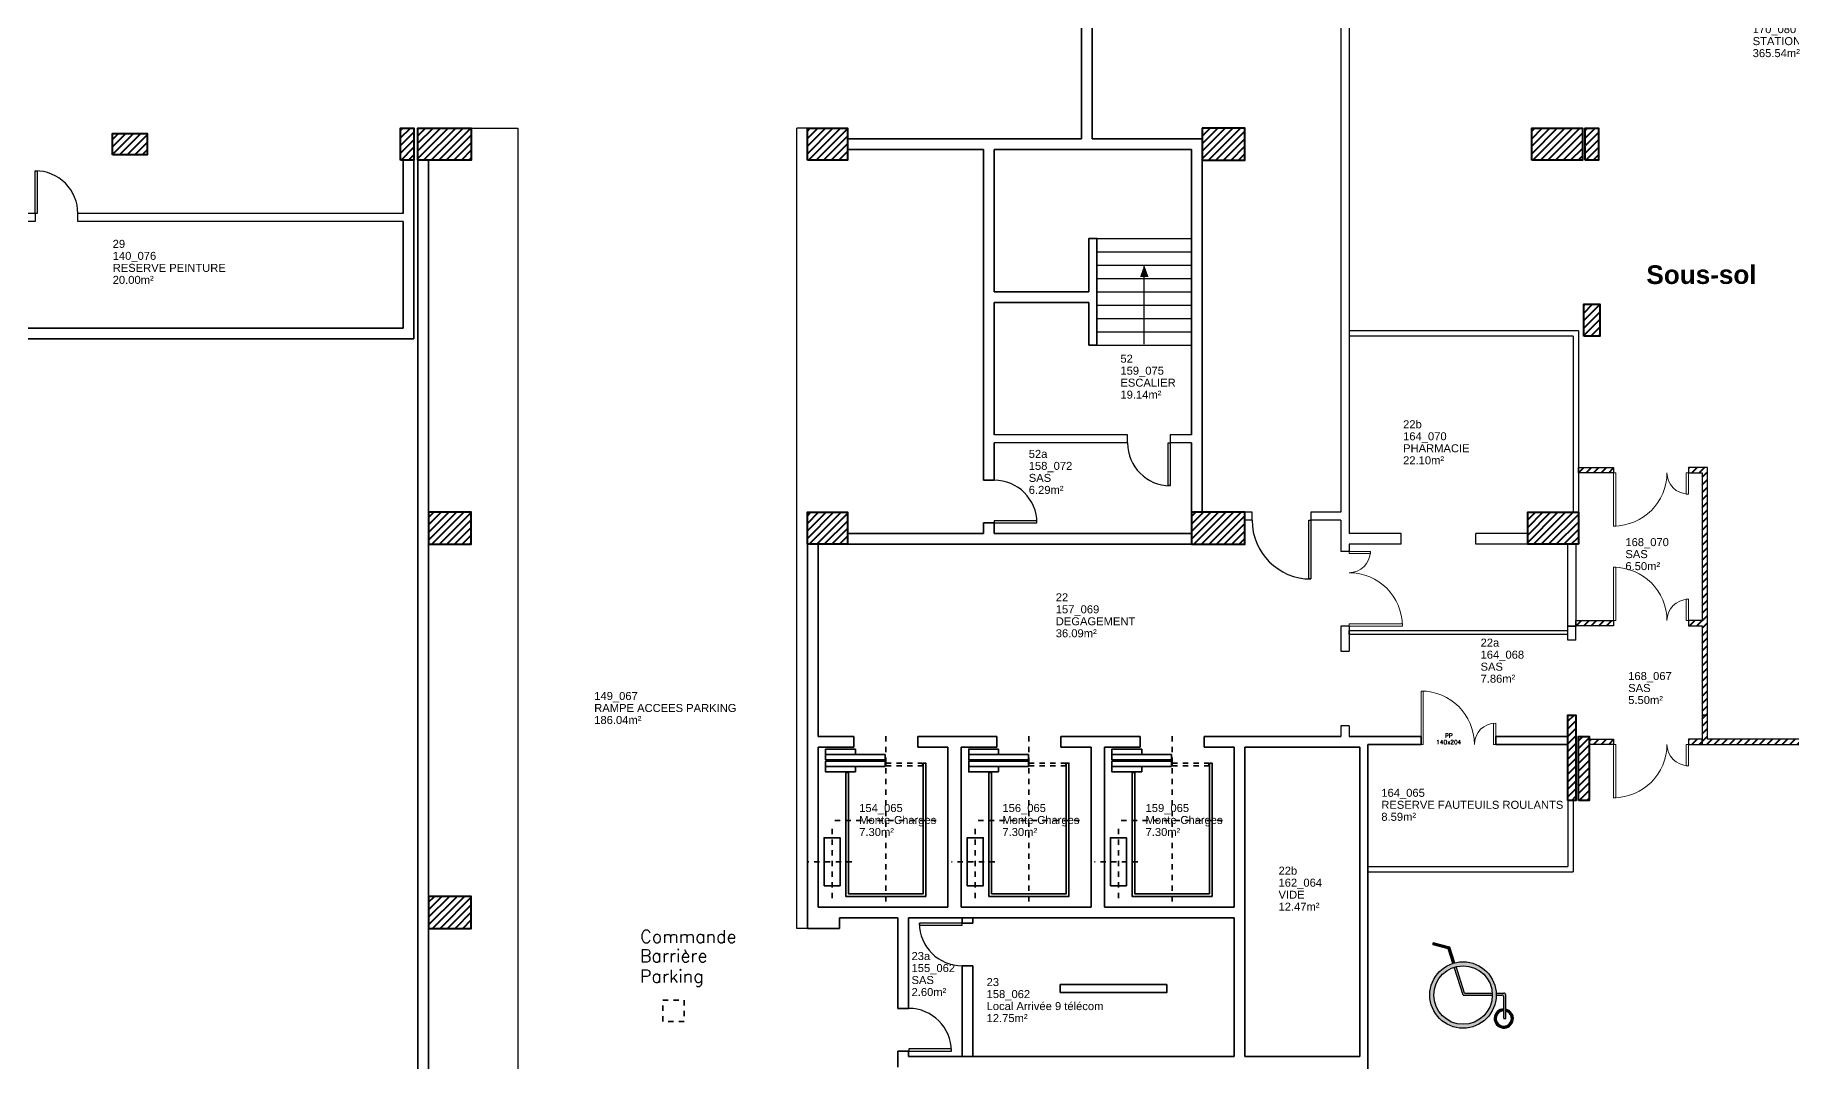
# Model space of a CAD drawing. Header units: metres. Extents: x -8 to 219, y -4 to 118.
# Drawn here: x 137.82 to 170.74, y 60.95 to 80.19 of the extents above; entities that cross this region are included whole.
import ezdxf
from ezdxf.enums import TextEntityAlignment as Align

# ---------------------------------------------------------------- set-up
doc = ezdxf.new("R2010")
doc.units = ezdxf.units.M
doc.header["$LTSCALE"] = 0.1
doc.header["$MEASUREMENT"] = 0
for name, pattern in [('CACHÉ', [0.25, 0.125, -0.125]), ('CONTINU', [0]), ('POINTILLÉS', [0.1, 0.05, -0.05])]:
    doc.linetypes.add(name, pattern=pattern)
doc.layers.get('0').update_dxf_attribs({"linetype": 'CONTINUOUS'})
for name, color, linetype, lineweight in [('003 Murs porteurs', 7, 'CONTINUOUS', 35), ('A_MURS_STRU', 7, 'CONTINU', 40), ('A_PORT', 7, 'CONTINU', 0)]:
    doc.layers.add(name, color=color, linetype=linetype, lineweight=lineweight)
for name, color, linetype in [('005 Portes', 7, 'CONTINUOUS'), ('00_tx_rep_local', 5, 'CONTINUOUS'), ('1009 handicape', 255, 'CONTINUOUS'), ('202 BLOCS-SECOURS', 7, 'CONTINUOUS'), ('A_ACCÈS', 7, 'CONTINUOUS'), ('A_Etiqu_Gaine', 7, 'CONTINUOUS'), ('A_Etiqu_Local', 7, 'CONTINUOUS'), ('A_Etiqu_Local_ancien', 7, 'CONTINUOUS'), ('A_MUR_CLOI', 7, 'CONTINUOUS'), ('TEXTE', 8, 'CONTINU')]:
    doc.layers.add(name, color=color, linetype=linetype)
doc.styles.add('Attribut', font='arial.ttf')
doc.styles.add('ROMANS', font='ROMANS')
doc.styles.add('ROMANS8', font='romans8', dxfattribs={"height": 1})
doc.styles.add('TEXT_1', font='arial.ttf', dxfattribs={"height": 0.1})
pattern_1 = [(45, (109.59121, 38.09947), (-0.07071068, 0.07071068), [])]

# ---------------------------------------------------------------- blocks, each defined once
blk = doc.blocks.new('BROCASS-G9')
at = {"layer": '005 Portes', "color": 7, "linetype": 'Continuous'}
blk.add_lwpolyline([(28.225, 38.750072), (28.225, 39.550076), (28.265001, 39.550076), (28.265001, 38.750072)], close=True, dxfattribs=at)
at = {"layer": '005 Portes', "color": 3, "linetype": 'Continuous'}
blk.add_arc((28.225008, 38.750072), 0.800999, 0, 90.000003, dxfattribs=at)
blk = doc.blocks.new('BROCASS-G13')
at = {"layer": '005 Portes', "color": 7, "linetype": 'Continuous'}
blk.add_lwpolyline([(44.59724, 23.050001), (45.397243, 23.049986), (45.397243, 23.089987), (44.59724, 23.090002)], close=True, dxfattribs=at)
at = {"layer": '005 Portes', "color": 3, "linetype": 'Continuous'}
blk.add_arc((44.59724, 23.050009), 0.800999, 359.998917, 89.99891, dxfattribs=at)
blk = doc.blocks.new('BROCASS-G15')
at = {"layer": '003 Murs porteurs', "color": 7, "linetype": 'Continuous'}
blk.add_line((46.849998, 28.400002), (46.849998, 28.450001), dxfattribs=at)
at = {"layer": '003 Murs porteurs', "color": 7, "linetype": 'POINTILLÉS'}
blk.add_line((47.539997, 28.400002), (47.539997, 28.450001), dxfattribs=at)
for points in [[(46.849998, 28.450001), (47.539997, 28.450001)], [(46.849998, 28.400002), (47.539997, 28.400002)]]:
    blk.add_lwpolyline(points, dxfattribs=at)
blk = doc.blocks.new('BROCASS-G14')
at = {"layer": '003 Murs porteurs', "color": 7, "linetype": 'Continuous'}
for p, q in [((47.549995, 28.400002), (47.549995, 28.450001)), ((46.099998, 28.275002), (46.150002, 28.275002))]:
    blk.add_line(p, q, dxfattribs=at)
for points in [[(47.549995, 28.450001), (47.599998, 28.450001), (47.599998, 25.950001), (46.099998, 25.950001), (46.099998, 28.275002)], [(47.549995, 28.400002), (47.549995, 26), (46.150002, 26), (46.150002, 28.275002)]]:
    blk.add_lwpolyline(points, dxfattribs=at)
at = {"layer": '003 Murs porteurs'}
blk.add_blockref('BROCASS-G15', (0, 0), dxfattribs=at)
blk = doc.blocks.new('BROCASS-G16')
at = {"layer": '003 Murs porteurs', "color": 3, "linetype": 'Continuous'}
for p, q in [((46.281502, 28.610001), (46.281502, 28.710001)), ((45.723003, 28.610001), (46.84, 28.610001)), ((45.723003, 28.385002), (46.84, 28.385002)), ((46.281502, 28.385002), (46.281502, 28.285002))]:
    blk.add_line(p, q, dxfattribs=at)
for points in [[(46.84, 28.610001), (46.84, 28.51), (45.723003, 28.51), (45.723003, 28.710001), (46.281502, 28.710001)], [(46.84, 28.385002), (46.84, 28.485003), (45.723003, 28.485003), (45.723003, 28.285002), (46.281502, 28.285002)]]:
    blk.add_lwpolyline(points, dxfattribs=at)
blk = doc.blocks.new('BROCASS-G17')
at = {"layer": '003 Murs porteurs', "color": 3, "linetype": 'Continuous'}
for p, q in [((43.598503, 28.610001), (43.598503, 28.710001)), ((43.040005, 28.610001), (44.157001, 28.610001)), ((43.040005, 28.385002), (44.157001, 28.385002)), ((43.598503, 28.385002), (43.598503, 28.285002))]:
    blk.add_line(p, q, dxfattribs=at)
for points in [[(44.157001, 28.610001), (44.157001, 28.51), (43.040005, 28.51), (43.040005, 28.710001), (43.598503, 28.710001)], [(44.157001, 28.385002), (44.157001, 28.485003), (43.040005, 28.485003), (43.040005, 28.285002), (43.598503, 28.285002)]]:
    blk.add_lwpolyline(points, dxfattribs=at)
blk = doc.blocks.new('BROCASS-G19')
at = {"layer": '003 Murs porteurs', "color": 7, "linetype": 'Continuous'}
blk.add_line((44.167, 28.400002), (44.167, 28.450001), dxfattribs=at)
at = {"layer": '003 Murs porteurs', "color": 7, "linetype": 'POINTILLÉS'}
blk.add_line((44.856998, 28.400002), (44.856998, 28.450001), dxfattribs=at)
for points in [[(44.167, 28.450001), (44.856998, 28.450001)], [(44.167, 28.400002), (44.856998, 28.400002)]]:
    blk.add_lwpolyline(points, dxfattribs=at)
blk = doc.blocks.new('BROCASS-G18')
at = {"layer": '003 Murs porteurs', "color": 7, "linetype": 'Continuous'}
for p, q in [((44.866997, 28.400002), (44.866997, 28.450001)), ((43.417, 28.275002), (43.467003, 28.275002))]:
    blk.add_line(p, q, dxfattribs=at)
for points in [[(44.866997, 28.450001), (44.917, 28.450001), (44.917, 25.950001), (43.417, 25.950001), (43.417, 28.275002)], [(44.866997, 28.400002), (44.866997, 26), (43.467003, 26), (43.467003, 28.275002)]]:
    blk.add_lwpolyline(points, dxfattribs=at)
at = {"layer": '003 Murs porteurs'}
blk.add_blockref('BROCASS-G19', (0, 0), dxfattribs=at)
blk = doc.blocks.new('BROCASS-G21')
at = {"layer": '003 Murs porteurs', "color": 7, "linetype": 'Continuous'}
blk.add_line((49.533497, 28.400002), (49.533497, 28.450001), dxfattribs=at)
at = {"layer": '003 Murs porteurs', "color": 7, "linetype": 'POINTILLÉS'}
blk.add_line((50.223495, 28.400002), (50.223495, 28.450001), dxfattribs=at)
for points in [[(49.533497, 28.450001), (50.223495, 28.450001)], [(49.533497, 28.400002), (50.223495, 28.400002)]]:
    blk.add_lwpolyline(points, dxfattribs=at)
blk = doc.blocks.new('BROCASS-G20')
at = {"layer": '003 Murs porteurs', "color": 7, "linetype": 'Continuous'}
for p, q in [((50.233494, 28.400002), (50.233494, 28.450001)), ((48.783497, 28.275002), (48.8335, 28.275002))]:
    blk.add_line(p, q, dxfattribs=at)
for points in [[(50.233494, 28.450001), (50.283497, 28.450001), (50.283497, 25.950001), (48.783497, 25.950001), (48.783497, 28.275002)], [(50.233494, 28.400002), (50.233494, 26), (48.8335, 26), (48.8335, 28.275002)]]:
    blk.add_lwpolyline(points, dxfattribs=at)
at = {"layer": '003 Murs porteurs'}
blk.add_blockref('BROCASS-G21', (0, 0), dxfattribs=at)
blk = doc.blocks.new('BROCASS-G23')
at = {"layer": '005 Portes', "color": 7, "linetype": 'Continuous'}
blk.add_lwpolyline([(52.13459, 32.999996), (52.13459, 31.89999), (52.094589, 31.89999), (52.094589, 32.999996)], close=True, dxfattribs=at)
at = {"layer": '005 Portes', "color": 3, "linetype": 'Continuous'}
blk.add_arc((52.13459, 32.999996), 1.100002, 180.000005, 270.000001, dxfattribs=at)
blk = doc.blocks.new('BROCASS-G24')
at = {"layer": '005 Portes', "color": 7, "linetype": 'Continuous'}
blk.add_lwpolyline([(46.200008, 32.950005), (47.000011, 32.950005), (47.000011, 32.990005), (46.200008, 32.990005)], close=True, dxfattribs=at)
at = {"layer": '005 Portes', "color": 3, "linetype": 'Continuous'}
blk.add_arc((46.200008, 32.950012), 0.800999, 0.00001, 90.000003, dxfattribs=at)
blk = doc.blocks.new('BROCASS-G25')
at = {"layer": '005 Portes', "color": 7, "linetype": 'Continuous'}
blk.add_lwpolyline([(49.500004, 34.4496), (49.500004, 33.649597), (49.460003, 33.649597), (49.460003, 34.4496)], close=True, dxfattribs=at)
at = {"layer": '005 Portes', "color": 3, "linetype": 'Continuous'}
blk.add_arc((49.499996, 34.4496), 0.800999, 180.000005, 270.000001, dxfattribs=at)
blk = doc.blocks.new('fauteuil handicapé')
at = {"layer": '1009 handicape', "linetype": 'Continuous'}
for points in [[(25.067, 33.404), (24.644, 33.515), (24.644, 33.464), (25.028, 33.363), (25.147, 32.995, -0.014881), (25.195, 33.009)], [(26.142, 32.245), (25.439, 32.245), (25.226, 32.914, 0.016894), (25.177, 32.9), (25.403, 32.195), (26.143, 32.195, 0.016894)], [(26.484, 32.195, 0.414214), (26.434, 32.245), (26.242, 32.245, -0.014881), (26.243, 32.195), (26.384, 32.195, -0.414214), (26.434, 32.145), (26.434, 31.601), (26.484, 31.601)], [(26.434, 31.793), (26.434, 31.843, 0.984173), (26.426, 31.359), (26.442, 31.359, 0.88674), (26.484, 31.838), (26.484, 31.787, -15.178373)]]:
    blk.add_hatch(color=256, dxfattribs=at).paths.add_polyline_path(points)
h = blk.add_hatch(color=256, dxfattribs=at)
h.paths.add_polyline_path([(24.562, 32.195, 1), (26.243, 32.195, 1)])
h.paths.add_polyline_path([(26.143, 32.195, -1), (24.662, 32.195, -1)], flags=16)
for p, q in [((24.644, 33.464), (24.644, 33.515)), ((25.067, 33.404), (24.644, 33.515)), ((25.028, 33.363), (24.644, 33.464)), ((25.147, 32.995), (25.028, 33.363)), ((25.195, 33.009), (25.067, 33.404)), ((25.439, 32.245), (25.226, 32.914)), ((25.403, 32.195), (25.177, 32.9)), ((25.403, 32.195), (26.143, 32.195)), ((25.439, 32.245), (26.142, 32.245)), ((26.242, 32.245), (26.434, 32.245)), ((26.243, 32.195), (26.384, 32.195)), ((26.434, 31.601), (26.434, 32.145)), ((26.484, 31.601), (26.484, 32.195)), ((26.434, 31.601), (26.484, 31.601))]:
    blk.add_line(p, q, dxfattribs=at)
for radius in [0.841, 0.741]:
    blk.add_circle((25.403, 32.195), radius, dxfattribs=at)
for centre, radius, start, end in [((26.384, 32.145), 0.05, 0, 90), ((26.434, 32.195), 0.05, 0, 90), ((26.434, 31.601), 0.242, 90, 78.0869), ((26.434, 31.601), 0.192, 90, 74.9225)]:
    blk.add_arc(centre, radius, start, end, dxfattribs=at)
blk = doc.blocks.new('A_Etiqu_Local')
at = {"style": 'Attribut', "flags": 1}
for tag, p in [('CODE_HOPITAL', (-0.446, 1.632)), ('CODE_SITE', (-0.446, 1.407)), ('CODE_BATIMENT', (-0.446, 1.182)), ('CODE_SECTEUR', (-0.446, 0.957)), ('CODE_ETAGE', (-0.446, 0.732)), ('SECTEUR_ACTIVITE', (-0.446, -1.068)), ('NOM_NORMALISE', (-0.446, -0.843)), ('SOUS_SECTEUR_ACTIVITE', (-0.446, -1.293)), ('VOLUME', (-0.446, -1.518)), ('SERVICE', (-0.446, -1.743)), ('CODE_UG', (-0.446, -1.968)), ('CODE_UA', (-0.446, -2.193)), ('CODE_POLE', (-0.446, -2.418)), ('OCCUPANT_EXTERNE', (-0.446, -2.643)), ('ACCES_HANDICAPES', (-0.446, -3.093)), ('DISPONIBILITE', (-0.446, -2.868)), ('NATURE_SOL', (-0.446, -3.318)), ('AMIANTE', (-0.446, -3.768)), ('RISQUE_LABORATOIRE', (-0.446, -3.543))]:
    blk.add_attdef(tag, p, '', height=0.15, dxfattribs=at)
at = {"layer": 'A_Etiqu_Local', "style": 'Attribut'}
for tag, p in [('CODE_PIECE', (-0.446, 0.282)), ('NOM_USAGE', (-0.446, 0.057)), ('SURFACE', (-0.446, -0.168))]:
    blk.add_attdef(tag, p, '', height=0.15, dxfattribs=at)
at = {"layer": 'A_Etiqu_Local_ancien', "style": 'Attribut'}
blk.add_attdef('CODE_PIECE_ANCIEN', (-0.446, 0.507), '', height=0.15, dxfattribs=at)
blk = doc.blocks.new('A$C10C730DD')
for p, q in [((-100, 100), (-100, 0)), ((-96, 99.9), (-96, 0)), ((36, 39.8), (36, 0)), ((40, 40), (40, 0)), ((-100, 0), (-96, 0)), ((36, 0), (40, 0))]:
    blk.add_line(p, q)
for centre, radius, start, end in [((-100, 0), 100, 0, 90), ((40, 0), 40, 90, 180)]:
    blk.add_arc(centre, radius, start, end)
at = {"style": 'ROMANS8'}
for tag, p in [('DEF', (-47.9, 12.4)), ('DIM', (-48.1, 0.1))]:
    blk.add_attdef(tag, text='', height=8, dxfattribs=at).set_placement(p, align=Align.CENTER)

msp = doc.modelspace()

# ---------------------------------------------------------------- hatches: boundary and pattern name
at = {"layer": 'A_MURS_STRU', "linetype": 'Continuous'}
h = msp.add_hatch(dxfattribs=at)
h.set_pattern_fill('ANSI31', color=8, scale=0.8, style=0)
h.set_pattern_definition(pattern_1)
h.paths.add_polyline_path([(140.666, 92.349), (140.666, 92.749), (141.316, 92.749), (141.316, 92.349)])
h.paths.add_polyline_path([(136.266, 92.349), (136.266, 92.749), (136.916, 92.749), (136.916, 92.349)])
h.paths.add_polyline_path([(140.666, 85.149), (140.666, 85.549), (141.316, 85.549), (141.316, 85.149)])
h.paths.add_polyline_path([(136.266, 85.149), (136.266, 85.549), (136.916, 85.549), (136.916, 85.149)])
h.paths.add_polyline_path([(125.266, 92.349), (125.266, 92.749), (125.916, 92.749), (125.916, 92.349)])
h.paths.add_polyline_path([(120.066, 92.349), (120.066, 92.749), (120.716, 92.749), (120.716, 92.349)])
h.paths.add_polyline_path([(129.766, 92.349), (129.766, 92.749), (130.416, 92.749), (130.416, 92.349)])
h.paths.add_polyline_path([(125.266, 85.149), (125.266, 85.549), (125.916, 85.549), (125.916, 85.149)])
h.paths.add_polyline_path([(120.066, 85.149), (120.066, 85.549), (120.716, 85.549), (120.716, 85.149)])
h.paths.add_polyline_path([(129.766, 85.149), (129.766, 85.549), (130.416, 85.549), (130.416, 85.149)])
h.paths.add_polyline_path([(115.366, 96.949), (115.366, 97.349), (116.016, 97.349), (116.016, 96.949)])
h.paths.add_polyline_path([(115.366, 92.349), (115.366, 92.749), (116.016, 92.749), (116.016, 92.349)])
h.paths.add_polyline_path([(115.366, 85.149), (115.366, 85.549), (116.016, 85.549), (116.016, 85.149)])
h.paths.add_polyline_path([(139.266, 77.949), (139.266, 78.349), (139.916, 78.349), (139.916, 77.949)])
h.paths.add_polyline_path([(136.266, 77.949), (136.266, 78.349), (136.916, 78.349), (136.916, 77.949)])
h.paths.add_polyline_path([(125.266, 77.949), (125.266, 78.349), (125.916, 78.349), (125.916, 77.949)])
h.paths.add_polyline_path([(121.266, 77.949), (121.266, 78.349), (121.916, 78.349), (121.916, 77.949)])
h.paths.add_polyline_path([(129.766, 77.949), (129.766, 78.349), (130.416, 78.349), (130.416, 77.949)])
h.paths.add_polyline_path([(121.266, 70.749), (121.266, 71.149), (121.916, 71.149), (121.916, 70.749)])
h.paths.add_polyline_path([(115.366, 77.949), (115.366, 78.349), (116.016, 78.349), (116.016, 77.949)])
h.paths.add_polyline_path([(115.366, 70.749), (115.366, 71.149), (116.016, 71.149), (116.016, 70.749)])
h = msp.add_hatch(dxfattribs=at)
h.set_pattern_fill('ANSI31', color=8, scale=0.8, style=0)
h.set_pattern_definition(pattern_1)
h.paths.add_polyline_path([(166.941, 92.374), (166.941, 92.524), (167.541, 92.524), (167.541, 92.374)])
h.paths.add_polyline_path([(166.941, 92.574), (166.941, 92.724), (167.541, 92.724), (167.541, 92.574)])
h.paths.add_polyline_path([(165.866, 85.049), (165.866, 85.649), (166.816, 85.649), (166.816, 85.049)])
h.paths.add_polyline_path([(166.866, 85.049), (166.866, 85.649), (167.116, 85.649), (167.116, 85.049)])
h.paths.add_polyline_path([(165.866, 77.849), (165.866, 78.449), (166.816, 78.449), (166.816, 77.849)])
h.paths.add_polyline_path([(166.866, 77.849), (166.866, 78.449), (167.116, 78.449), (167.116, 77.849)])
h.paths.add_polyline_path([(151.391, 92.324), (151.391, 92.924), (151.991, 92.924), (151.991, 92.324)])
h.paths.add_polyline_path([(152.291, 85.049), (152.291, 85.649), (153.041, 85.649), (153.041, 85.049)])
h.paths.add_polyline_path([(159.691, 85.049), (159.691, 85.649), (160.491, 85.649), (160.491, 85.049)])
h.paths.add_polyline_path([(144.666, 85.049), (144.666, 85.649), (144.916, 85.649), (144.916, 85.049)])
h.paths.add_polyline_path([(144.991, 85.049), (144.991, 85.649), (145.991, 85.649), (145.991, 85.049)])
h.paths.add_polyline_path([(152.291, 77.849), (152.291, 78.449), (153.041, 78.449), (153.041, 77.849)])
h.paths.add_polyline_path([(144.666, 77.849), (144.666, 78.449), (144.916, 78.449), (144.916, 77.849)])
h.paths.add_polyline_path([(144.991, 77.849), (144.991, 78.449), (145.991, 78.449), (145.991, 77.849)])
h.paths.add_polyline_path([(145.991, 92.374), (145.991, 92.524), (144.991, 92.524), (144.991, 92.249), (145.241, 92.249), (145.241, 92.374)], flags=17)
h.paths.add_polyline_path([(145.991, 92.574), (145.991, 92.724), (144.941, 92.724), (144.641, 92.724), (144.641, 92.249), (144.941, 92.249), (144.941, 92.574)])
edge = h.paths.add_edge_path()
edge.add_line((159.691, 77.849), (160.491, 77.849))
edge.add_line((160.491, 77.849), (160.491, 78.449))
edge.add_line((160.491, 78.449), (159.691, 78.449))
edge.add_line((159.691, 78.449), (159.691, 77.849))
h = msp.add_hatch(dxfattribs=at)
h.set_pattern_fill('ANSI31', color=8, scale=0.8, style=0)
h.set_pattern_definition(pattern_1)
h.paths.add_polyline_path([(166.841, 74.549), (166.841, 75.149), (167.141, 75.149), (167.141, 74.549)])
h = msp.add_hatch(dxfattribs=at)
h.set_pattern_fill('ANSI31', color=8, scale=0.8, style=0)
h.paths.add_polyline_path([(166.741, 72.091), (167.401, 72.091), (167.401, 71.991), (166.741, 71.991)])
h = msp.add_hatch(dxfattribs=at)
h.set_pattern_fill('ANSI31', color=8, scale=0.8, style=0)
h.paths.add_polyline_path([(169.161, 72.091), (168.801, 72.091), (168.801, 71.991), (169.061, 71.991), (169.061, 69.218), (168.801, 69.218), (168.801, 69.118), (169.061, 69.118), (169.061, 67.449), (169.161, 67.449), (169.161, 71.991)])
h = msp.add_hatch(dxfattribs=at)
h.set_pattern_fill('ANSI31', color=8, scale=0.8, style=0)
h.set_pattern_definition(pattern_1)
h.paths.add_polyline_path([(173.991, 67.099), (173.991, 67.449), (174.491, 67.449), (174.491, 67.099)])
h.paths.add_polyline_path([(174.691, 59.999), (173.691, 59.999), (173.691, 59.399), (174.691, 59.399)])
h.paths.add_polyline_path([(166.741, 65.849), (166.741, 67.049), (166.941, 67.049), (166.941, 65.849)])
h.paths.add_polyline_path([(166.541, 65.849), (166.541, 67.449), (166.691, 67.449), (166.691, 65.849)])
h.paths.add_polyline_path([(173.991, 65.849), (173.991, 67.049), (174.491, 67.049), (174.491, 65.849)])
h.paths.add_polyline_path([(174.691, 52.899), (173.941, 52.899), (173.941, 52.299), (174.691, 52.299)])
h.paths.add_polyline_path([(166.191, 52.299), (166.941, 52.299), (166.941, 52.899), (166.191, 52.899)])
h.paths.add_polyline_path([(173.941, 39.499), (173.941, 40.399), (174.441, 40.399), (174.441, 39.499)])
h.paths.add_polyline_path([(166.741, 39.499), (166.741, 40.399), (167.241, 40.399), (167.241, 39.499)])
h.paths.add_polyline_path([(152.291, 70.649), (152.291, 71.249), (153.041, 71.249), (153.041, 70.649)])
h.paths.add_polyline_path([(149.691, 56.999), (149.691, 55.999), (150.291, 55.999), (150.291, 56.999)])
h.paths.add_polyline_path([(173.941, 45.739), (174.441, 45.739), (174.441, 46.499), (173.941, 46.499)])
h.paths.add_polyline_path([(166.741, 45.739), (167.241, 45.739), (167.241, 46.499), (166.741, 46.499)])
h.paths.add_polyline_path([(163.141, 45.739), (163.641, 45.739), (163.641, 46.499), (163.141, 46.499)])
h.paths.add_polyline_path([(159.541, 45.739), (160.041, 45.739), (160.041, 46.499), (159.541, 46.499)])
h.paths.add_polyline_path([(159.541, 52.899), (159.541, 52.299), (160.291, 52.299), (160.291, 52.899)])
h.paths.add_polyline_path([(166.741, 71.249), (166.741, 70.649), (165.791, 70.649), (165.791, 71.249)])
h.paths.add_polyline_path([(145.191, 56.599), (145.191, 55.999), (145.991, 55.999), (145.991, 56.599)])
h.paths.add_polyline_path([(145.191, 64.049), (145.191, 63.449), (145.991, 63.449), (145.991, 64.049)])
h.paths.add_polyline_path([(145.191, 71.249), (145.191, 70.649), (145.991, 70.649), (145.991, 71.249)])
h.paths.add_polyline_path([(159.491, 71.249), (159.491, 70.649), (160.491, 70.649), (160.491, 71.249)])
h = msp.add_hatch(dxfattribs=at)
h.set_pattern_fill('ANSI31', color=8, scale=0.8, style=0)
h.paths.add_polyline_path([(166.691, 69.218), (167.401, 69.218), (167.401, 69.118), (166.691, 69.118)])
h = msp.add_hatch(dxfattribs=at)
h.set_pattern_fill('ANSI31', color=8, scale=0.8, style=0)
h.paths.add_polyline_path([(173.991, 66.999), (169.161, 66.999), (169.161, 67.449), (169.061, 67.449), (169.061, 66.899), (173.991, 66.899)])
h = msp.add_hatch(dxfattribs=at)
h.set_pattern_fill('ANSI31', color=8, scale=0.8, style=0)
h.paths.add_polyline_path([(167.401, 66.899), (166.941, 66.899), (166.941, 66.999), (167.401, 66.999)])
h.paths.add_polyline_path([(168.801, 66.899), (169.061, 66.899), (169.061, 66.999), (168.801, 66.999)])

# ---------------------------------------------------------------- linework, layer by layer
at = {"color": 8}
for p, q in [((152.091, 63.449), (152.091, 78.449)), ((152.291, 78.449), (152.091, 78.449)), ((162.441, 70.517), (162.291, 70.517)), ((162.441, 69.117), (162.291, 69.117)), ((152.291, 63.449), (152.091, 63.449))]:
    msp.add_line(p, q, dxfattribs=at)
msp.add_lwpolyline([(145.992, 78.449), (146.866, 78.449), (146.866, 55.999)], dxfattribs=at)
at = {"layer": '003 Murs porteurs', "color": 8, "linetype": 'Continuous'}
for p, q in [((157.627, 92.524), (157.627, 78.249)), ((157.427, 92.374), (157.427, 78.249)), ((155.791, 78.049), (155.791, 75.382)), ((144.716, 77.849), (144.716, 76.85)), ((144.916, 77.849), (144.916, 74.499)), ((144.991, 77.849), (144.991, 58.749)), ((145.191, 77.849), (145.191, 71.249)), ((144.716, 76.7), (144.716, 74.699)), ((157.566, 75.382), (155.791, 75.382)), ((157.566, 75.182), (155.791, 75.182)), ((155.791, 75.182), (155.791, 72.699)), ((144.916, 74.499), (126.591, 74.499)), ((144.716, 74.699), (134.716, 74.699)), ((157.566, 74.382), (157.716, 74.382)), ((155.791, 72.549), (155.791, 71.85)), ((155.591, 71.85), (155.791, 71.85)), ((155.591, 70.849), (153.041, 70.849)), ((155.791, 71.049), (155.591, 71.049)), ((155.791, 71.049), (155.791, 70.849)), ((159.491, 70.849), (155.791, 70.849)), ((145.191, 70.649), (145.191, 64.049)), ((152.291, 70.649), (152.291, 63.449)), ((152.491, 67.049), (152.491, 70.649)), ((159.491, 70.649), (153.041, 70.649)), ((153.158, 67.049), (152.491, 67.049)), ((153.158, 66.849), (152.491, 66.849)), ((152.491, 66.849), (152.491, 63.849)), ((155.841, 67.049), (154.358, 67.049)), ((154.924, 66.849), (154.358, 66.849)), ((154.924, 66.849), (154.924, 63.849)), ((155.841, 66.849), (155.174, 66.849)), ((155.174, 66.849), (155.174, 63.849)), ((158.525, 67.049), (157.041, 67.049)), ((157.608, 66.849), (157.041, 66.849)), ((157.608, 66.849), (157.608, 63.849)), ((158.525, 66.849), (157.858, 66.849)), ((157.858, 66.849), (157.858, 63.849)), ((162.291, 67.049), (159.725, 67.049)), ((160.291, 66.849), (159.725, 66.849)), ((160.291, 66.849), (160.291, 63.849)), ((162.641, 66.849), (160.491, 66.849)), ((160.491, 66.849), (160.491, 61.045)), ((163.791, 67.049), (162.441, 67.049)), ((162.641, 66.849), (162.641, 61.049)), ((162.791, 66.899), (162.791, 60.631)), ((163.791, 66.899), (162.791, 66.899)), ((163.791, 66.899), (163.791, 67.049)), ((166.541, 67.049), (165.191, 67.049)), ((165.191, 66.899), (165.191, 67.049)), ((166.541, 66.899), (165.191, 66.899)), ((157.998, 66.709), (159.115, 66.709)), ((158.556, 66.709), (158.556, 66.809)), ((157.998, 66.484), (159.115, 66.484)), ((158.556, 66.484), (158.556, 66.384)), ((154.924, 63.849), (152.491, 63.849)), ((152.891, 63.649), (152.891, 63.449)), ((153.988, 63.649), (152.891, 63.649)), ((153.988, 63.649), (153.988, 61.95)), ((154.188, 63.649), (154.188, 61.95)), ((160.291, 63.649), (154.188, 63.649)), ((157.608, 63.849), (155.174, 63.849)), ((155.188, 63.549), (155.188, 63.649)), ((155.188, 63.549), (155.388, 63.549)), ((155.388, 63.549), (155.388, 63.649)), ((160.291, 63.849), (157.858, 63.849)), ((160.291, 63.649), (160.291, 61.049)), ((145.191, 63.449), (145.191, 58.599)), ((152.891, 63.449), (152.291, 63.449)), ((155.188, 61.049), (155.188, 62.748)), ((155.388, 62.748), (155.188, 62.748)), ((155.388, 61.049), (155.388, 62.748)), ((157.029, 62.399), (157.029, 62.249)), ((153.988, 61.95), (154.188, 61.95)), ((153.988, 61.149), (153.988, 60.849)), ((154.188, 61.149), (153.988, 61.149)), ((154.188, 61.149), (154.188, 61.049)), ((154.188, 61.049), (160.291, 61.049)), ((162.641, 61.049), (160.491, 61.049))]:
    msp.add_line(p, q, dxfattribs=at)
at = {"layer": '003 Murs porteurs', "color": 8, "linetype": 'CACHÉ'}
for p, q in [((153.758, 67.051), (153.758, 63.856)), ((156.442, 67.051), (156.442, 63.856)), ((159.125, 67.051), (159.125, 63.856)), ((154.704, 65.469), (152.736, 65.469)), ((152.752, 65.314), (152.752, 63.934)), ((157.388, 65.469), (155.42, 65.469)), ((155.435, 65.314), (155.435, 63.934)), ((160.071, 65.469), (158.103, 65.469)), ((158.118, 65.314), (158.118, 63.934)), ((153.12, 64.699), (152.308, 64.699)), ((155.803, 64.699), (154.991, 64.699)), ((158.486, 64.699), (157.674, 64.699))]:
    msp.add_line(p, q, dxfattribs=at)
at = {"layer": '003 Murs porteurs', "color": 8, "linetype": 'Continuous'}
for points in [[(157.427, 78.249), (153.041, 78.249)], [(153.041, 78.049), (155.591, 78.049)], [(155.591, 78.049), (155.591, 71.85)], [(155.791, 78.049), (159.491, 78.049)], [(159.691, 78.249), (157.627, 78.249)], [(159.491, 78.049), (159.491, 72.699)], [(159.691, 71.249), (159.691, 77.849)], [(157.566, 75.382), (157.566, 76.382), (157.716, 76.382), (157.716, 74.382)], [(157.566, 74.382), (157.566, 75.182)], [(159.491, 72.549), (159.491, 71.249)], [(155.591, 71.049), (155.591, 70.849)], [(153.158, 66.849), (153.158, 67.049)], [(154.358, 67.049), (154.358, 66.849)], [(155.841, 66.849), (155.841, 67.049)], [(157.041, 67.049), (157.041, 66.849)], [(158.525, 66.849), (158.525, 67.049)], [(159.725, 67.049), (159.725, 66.849)], [(159.115, 66.709), (159.115, 66.609), (157.998, 66.609), (157.998, 66.809), (158.556, 66.809)], [(159.115, 66.484), (159.115, 66.584), (157.998, 66.584), (157.998, 66.384), (158.556, 66.384)], [(157.029, 62.399), (159.029, 62.399)], [(159.029, 62.399), (159.029, 62.249), (157.029, 62.249)]]:
    msp.add_lwpolyline(points, dxfattribs=at)
for points in [[(152.602, 64.249), (152.602, 65.149), (152.902, 65.149), (152.902, 64.249)], [(155.285, 64.249), (155.285, 65.149), (155.585, 65.149), (155.585, 64.249)], [(157.968, 64.249), (157.968, 65.149), (158.268, 65.149), (158.268, 64.249)]]:
    msp.add_lwpolyline(points, close=True, dxfattribs=at)
at = {"layer": '003 Murs porteurs', "color": 8, "linetype": 'CACHÉ'}
msp.add_lwpolyline([(149.579, 61.703), (149.579, 62.103), (149.979, 62.103), (149.979, 61.703)], close=True, dxfattribs=at)
at = {"layer": '202 BLOCS-SECOURS', "color": 8}
msp.add_lwpolyline([(162.791, 64.509), (166.641, 64.509)], dxfattribs=at)
at = {"layer": 'A_ACCÈS', "color": 8}
for p, q in [((157.716, 76.382), (159.491, 76.382)), ((157.716, 76.132), (159.491, 76.132)), ((157.716, 75.882), (159.491, 75.882)), ((158.604, 74.4), (158.604, 75.882)), ((157.716, 75.632), (159.491, 75.632)), ((157.716, 75.382), (159.491, 75.382)), ((157.716, 75.132), (159.491, 75.132)), ((157.716, 74.882), (159.491, 74.882)), ((157.716, 74.632), (159.491, 74.632)), ((157.716, 74.382), (159.491, 74.382))]:
    msp.add_line(p, q, dxfattribs=at)
msp.add_lwpolyline([(158.604, 75.882, 0, 0.161, 0), (158.604, 75.657, 0.161, 0.161, 0)], format="xyseb", dxfattribs=at)
at = {"layer": 'A_MUR_CLOI', "color": 8, "linetype": 'Continuous'}
for p, q in [((162.291, 92.374), (162.291, 71.249)), ((162.441, 92.374), (162.441, 70.849)), ((137.816, 76.85), (136.916, 76.85)), ((137.816, 76.85), (137.816, 76.7)), ((138.617, 76.7), (138.617, 76.85)), ((144.716, 76.85), (138.617, 76.85)), ((137.816, 76.7), (134.716, 76.7)), ((144.716, 76.7), (138.617, 76.7)), ((166.741, 74.649), (162.441, 74.649)), ((166.641, 74.549), (162.441, 74.549)), ((166.641, 74.549), (166.641, 71.249)), ((166.741, 74.649), (166.741, 71.249)), ((158.29, 72.699), (155.791, 72.699)), ((158.29, 72.549), (155.791, 72.549)), ((158.29, 72.549), (158.29, 72.699)), ((159.091, 72.699), (159.091, 72.549)), ((159.491, 72.699), (159.091, 72.699)), ((159.491, 72.549), (159.091, 72.549)), ((160.626, 71.249), (160.491, 71.249)), ((160.626, 71.099), (160.626, 71.249)), ((161.726, 71.249), (161.726, 71.099)), ((162.291, 71.249), (161.726, 71.249)), ((160.626, 71.099), (160.491, 71.099)), ((162.291, 71.099), (161.726, 71.099)), ((162.291, 71.099), (162.291, 70.517)), ((163.416, 70.849), (162.441, 70.849)), ((163.416, 70.649), (163.416, 70.849)), ((165.791, 70.849), (164.816, 70.849)), ((164.816, 70.649), (164.816, 70.849)), ((162.441, 70.649), (162.441, 70.517)), ((163.416, 70.649), (162.441, 70.649)), ((165.791, 70.649), (164.816, 70.649)), ((162.291, 69.117), (162.291, 68.649)), ((162.441, 69.117), (162.441, 68.649)), ((162.441, 69.036), (166.541, 69.036)), ((162.441, 68.966), (162.441, 69.036)), ((162.441, 68.966), (166.541, 68.966)), ((166.541, 69.117), (166.691, 69.117)), ((166.541, 68.849), (166.541, 69.117)), ((166.691, 68.849), (166.541, 68.849)), ((166.691, 68.849), (166.691, 69.117)), ((162.291, 68.649), (162.441, 68.649)), ((162.291, 67.249), (162.291, 67.049)), ((162.441, 67.249), (162.291, 67.249)), ((162.441, 67.249), (162.441, 67.049)), ((166.541, 65.849), (166.541, 64.609)), ((166.641, 65.849), (166.641, 64.509)), ((162.791, 64.609), (166.541, 64.609)), ((162.791, 64.509), (166.641, 64.509))]:
    msp.add_line(p, q, dxfattribs=at)
for points in [[(166.741, 72.091), (167.401, 72.091), (167.401, 71.991), (166.741, 71.991)], [(169.161, 72.091), (168.801, 72.091), (168.801, 71.991), (169.061, 71.991), (169.061, 69.218), (168.801, 69.218), (168.801, 69.118), (169.061, 69.118), (169.061, 67.449), (169.161, 67.449), (169.161, 71.991), (169.161, 71.991)], [(166.541, 70.649), (166.691, 70.649), (166.691, 69.117), (166.541, 69.117)], [(166.691, 69.218), (167.401, 69.218), (167.401, 69.118), (166.691, 69.118)], [(173.991, 66.999), (169.161, 66.999), (169.161, 67.449), (169.061, 67.449), (169.061, 66.899), (173.991, 66.899)], [(167.401, 66.899), (166.941, 66.899), (166.941, 66.999), (167.401, 66.999)], [(168.801, 66.899), (169.061, 66.899), (169.061, 66.999), (168.801, 66.999)]]:
    msp.add_lwpolyline(points, close=True, dxfattribs=at)
at = {"layer": 'A_MURS_STRU', "color": 8, "linetype": 'Continuous'}
for p, q in [((145.191, 71.249), (145.191, 70.649)), ((160.491, 71.249), (159.491, 71.249)), ((166.741, 71.249), (166.741, 70.649)), ((145.191, 64.049), (145.191, 63.449))]:
    msp.add_line(p, q, dxfattribs=at)
for points in [[(144.666, 77.849), (144.666, 78.449), (144.916, 78.449), (144.916, 77.849)], [(144.991, 77.849), (144.991, 78.449), (145.991, 78.449), (145.991, 77.849)], [(152.291, 77.849), (152.291, 78.449), (153.041, 78.449), (153.041, 77.849)], [(165.866, 77.849), (165.866, 78.449), (166.816, 78.449), (166.816, 77.849)], [(166.866, 77.849), (166.866, 78.449), (167.116, 78.449), (167.116, 77.849)], [(139.266, 77.949), (139.266, 78.349), (139.916, 78.349), (139.916, 77.949)], [(166.841, 74.549), (166.841, 75.149), (167.141, 75.149), (167.141, 74.549)], [(152.291, 70.649), (152.291, 71.249), (153.041, 71.249), (153.041, 70.649)], [(166.541, 65.849), (166.541, 67.449), (166.691, 67.449), (166.691, 65.849)], [(166.741, 65.849), (166.741, 67.049), (166.941, 67.049), (166.941, 65.849)]]:
    msp.add_lwpolyline(points, close=True, dxfattribs=at)
for points in [[(159.691, 78.449), (159.691, 77.849)], [(159.691, 77.849), (160.491, 77.849), (160.491, 78.449), (159.691, 78.449)], [(145.191, 70.649), (145.991, 70.649), (145.991, 71.249), (145.191, 71.249)], [(159.491, 71.249), (159.491, 70.649), (160.491, 70.649), (160.491, 71.249)], [(166.741, 70.649), (165.791, 70.649), (165.791, 71.249), (166.741, 71.249)], [(145.191, 63.449), (145.991, 63.449), (145.991, 64.049), (145.191, 64.049)]]:
    msp.add_lwpolyline(points, dxfattribs=at)
at = {"layer": 'A_PORT', "color": 8, "linetype": 'Continuous'}
for points in [[(167.401, 71.991), (167.401, 70.991), (167.441, 70.991), (167.441, 71.991)], [(168.801, 71.991), (168.801, 71.591), (168.761, 71.591), (168.761, 71.991)], [(162.441, 70.517), (162.841, 70.517), (162.841, 70.477), (162.441, 70.477)], [(167.401, 69.218), (167.401, 70.218), (167.441, 70.218), (167.441, 69.218)], [(168.801, 69.218), (168.801, 69.618), (168.761, 69.618), (168.761, 69.218)], [(162.441, 69.117), (163.441, 69.117), (163.441, 69.157), (162.441, 69.157)], [(167.401, 66.899), (167.401, 65.899), (167.441, 65.899), (167.441, 66.899)], [(168.801, 66.899), (168.801, 66.499), (168.761, 66.499), (168.761, 66.899)]]:
    msp.add_lwpolyline(points, close=True, dxfattribs=at)
for centre, radius, start, end in [((167.401, 71.991), 1, 270, 360), ((168.801, 71.991), 0.4, 180, 269.5285), ((162.441, 70.517), 0.4, 270, 359.5285), ((167.401, 69.218), 1, 0, 90), ((162.441, 69.117), 1, 0, 90), ((168.801, 69.218), 0.4, 90.4715, 180), ((167.401, 66.899), 1, 270, 360), ((168.801, 66.899), 0.4, 180, 269.5285)]:
    msp.add_arc(centre, radius, start, end, dxfattribs=at)

# ---------------------------------------------------------------- block references
at = {"layer": '003 Murs porteurs', "color": 8}
for name in ['BROCASS-G17', 'BROCASS-G18', 'BROCASS-G16', 'BROCASS-G14', 'BROCASS-G20']:
    msp.add_blockref(name, (109.591, 38.099), dxfattribs=at)
at = {"layer": '1009 handicape', "color": 8, "linetype": 'Continuous', "xscale": 0.7405573223687156, "yscale": 0.7405573223687156, "zscale": 0.7405573223687156}
msp.add_blockref('fauteuil handicapé', (145.766, 38.358), dxfattribs=at)
at = {"layer": 'A_Etiqu_Gaine', "color": 8}
ref = msp.add_blockref('A_Etiqu_Local', (161.566, 63.949), dxfattribs=at)
ref.add_attrib('CODE_PIECE', '162_064', (161.12, 64.231), dxfattribs={"layer": 'A_Etiqu_Local', "height": 0.15, "style": 'Attribut'})
ref.add_attrib('CODE_PIECE_ANCIEN', '22b', (161.12, 64.456), dxfattribs={"layer": 'A_Etiqu_Local_ancien', "height": 0.15, "style": 'Attribut'})
ref.add_attrib('NOM_USAGE', 'VIDE', (161.12, 64.006), dxfattribs={"layer": 'A_Etiqu_Local', "height": 0.15, "style": 'Attribut'})
ref.add_attrib('SURFACE', '12.47m²', (161.12, 63.781), dxfattribs={"layer": 'A_Etiqu_Local', "height": 0.15, "style": 'Attribut'})
at = {"layer": 'A_Etiqu_Local', "color": 8}
ref = msp.add_blockref('A_Etiqu_Local', (170.454, 79.949), dxfattribs=at)
ref.add_attrib('CODE_PIECE', '170_080', (170.007, 80.231), dxfattribs={"height": 0.15, "style": 'Attribut'})
ref.add_attrib('NOM_USAGE', 'STATIONNEMENT', (170.007, 80.006), dxfattribs={"height": 0.15, "style": 'Attribut'})
ref.add_attrib('SURFACE', '365.54m²', (170.007, 79.781), dxfattribs={"height": 0.15, "style": 'Attribut'})
ref = msp.add_blockref('A_Etiqu_Local', (139.716, 75.699), dxfattribs=at)
ref.add_attrib('CODE_PIECE', '140_076', (139.27, 75.981), dxfattribs={"height": 0.15, "style": 'Attribut'})
ref.add_attrib('CODE_PIECE_ANCIEN', '29', (139.27, 76.206), dxfattribs={"layer": 'A_Etiqu_Local_ancien', "height": 0.15, "style": 'Attribut'})
ref.add_attrib('NOM_USAGE', 'RESERVE PEINTURE', (139.27, 75.756), dxfattribs={"height": 0.15, "style": 'Attribut'})
ref.add_attrib('SURFACE', '20.00m²', (139.27, 75.531), dxfattribs={"height": 0.15, "style": 'Attribut'})
ref = msp.add_blockref('A_Etiqu_Local', (158.604, 73.547), dxfattribs=at)
ref.add_attrib('CODE_PIECE', '159_075', (158.157, 73.829), dxfattribs={"height": 0.15, "style": 'Attribut'})
ref.add_attrib('CODE_PIECE_ANCIEN', '52', (158.157, 74.054), dxfattribs={"layer": 'A_Etiqu_Local_ancien', "height": 0.15, "style": 'Attribut'})
ref.add_attrib('NOM_USAGE', 'ESCALIER', (158.157, 73.604), dxfattribs={"height": 0.15, "style": 'Attribut'})
ref.add_attrib('SURFACE', '19.14m²', (158.157, 73.379), dxfattribs={"height": 0.15, "style": 'Attribut'})
ref = msp.add_blockref('A_Etiqu_Local', (163.901, 72.317), dxfattribs=at)
ref.add_attrib('CODE_PIECE', '164_070', (163.455, 72.599), dxfattribs={"height": 0.15, "style": 'Attribut'})
ref.add_attrib('CODE_PIECE_ANCIEN', '22b', (163.455, 72.824), dxfattribs={"layer": 'A_Etiqu_Local_ancien', "height": 0.15, "style": 'Attribut'})
ref.add_attrib('NOM_USAGE', 'PHARMACIE', (163.455, 72.374), dxfattribs={"height": 0.15, "style": 'Attribut'})
ref.add_attrib('SURFACE', '22.10m²', (163.455, 72.149), dxfattribs={"height": 0.15, "style": 'Attribut'})
ref = msp.add_blockref('A_Etiqu_Local', (156.886, 71.762), dxfattribs=at)
ref.add_attrib('CODE_PIECE', '158_072', (156.439, 72.044), dxfattribs={"height": 0.15, "style": 'Attribut'})
ref.add_attrib('CODE_PIECE_ANCIEN', '52a', (156.439, 72.269), dxfattribs={"layer": 'A_Etiqu_Local_ancien', "height": 0.15, "style": 'Attribut'})
ref.add_attrib('NOM_USAGE', 'SAS', (156.439, 71.819), dxfattribs={"height": 0.15, "style": 'Attribut'})
ref.add_attrib('SURFACE', '6.29m²', (156.439, 71.594), dxfattribs={"height": 0.15, "style": 'Attribut'})
ref = msp.add_blockref('A_Etiqu_Local', (168.067, 70.333), dxfattribs=at)
ref.add_attrib('CODE_PIECE', '168_070', (167.621, 70.615), dxfattribs={"height": 0.15, "style": 'Attribut'})
ref.add_attrib('NOM_USAGE', 'SAS', (167.621, 70.39), dxfattribs={"height": 0.15, "style": 'Attribut'})
ref.add_attrib('SURFACE', '6.50m²', (167.621, 70.165), dxfattribs={"height": 0.15, "style": 'Attribut'})
ref = msp.add_blockref('A_Etiqu_Local', (157.391, 69.074), dxfattribs=at)
ref.add_attrib('CODE_PIECE', '157_069', (156.945, 69.356), dxfattribs={"height": 0.15, "style": 'Attribut'})
ref.add_attrib('CODE_PIECE_ANCIEN', '22', (156.945, 69.581), dxfattribs={"layer": 'A_Etiqu_Local_ancien', "height": 0.15, "style": 'Attribut'})
ref.add_attrib('NOM_USAGE', 'DEGAGEMENT', (156.945, 69.131), dxfattribs={"height": 0.15, "style": 'Attribut'})
ref.add_attrib('SURFACE', '36.09m²', (156.945, 68.906), dxfattribs={"height": 0.15, "style": 'Attribut'})
ref = msp.add_blockref('A_Etiqu_Local', (165.353, 68.223), dxfattribs=at)
ref.add_attrib('CODE_PIECE', '164_068', (164.907, 68.505), dxfattribs={"height": 0.15, "style": 'Attribut'})
ref.add_attrib('CODE_PIECE_ANCIEN', '22a', (164.907, 68.73), dxfattribs={"layer": 'A_Etiqu_Local_ancien', "height": 0.15, "style": 'Attribut'})
ref.add_attrib('NOM_USAGE', 'SAS', (164.907, 68.28), dxfattribs={"height": 0.15, "style": 'Attribut'})
ref.add_attrib('SURFACE', '7.86m²', (164.907, 68.055), dxfattribs={"height": 0.15, "style": 'Attribut'})
ref = msp.add_blockref('A_Etiqu_Local', (168.121, 67.823), dxfattribs=at)
ref.add_attrib('CODE_PIECE', '168_067', (167.674, 68.105), dxfattribs={"height": 0.15, "style": 'Attribut'})
ref.add_attrib('NOM_USAGE', 'SAS', (167.674, 67.88), dxfattribs={"height": 0.15, "style": 'Attribut'})
ref.add_attrib('SURFACE', '5.50m²', (167.674, 67.655), dxfattribs={"height": 0.15, "style": 'Attribut'})
ref = msp.add_blockref('A_Etiqu_Local', (148.741, 67.449), dxfattribs=at)
ref.add_attrib('CODE_PIECE', '149_067', (148.295, 67.731), dxfattribs={"height": 0.15, "style": 'Attribut'})
ref.add_attrib('NOM_USAGE', 'RAMPE ACCEES PARKING', (148.295, 67.506), dxfattribs={"height": 0.15, "style": 'Attribut'})
ref.add_attrib('SURFACE', '186.04m²', (148.295, 67.281), dxfattribs={"height": 0.15, "style": 'Attribut'})
ref = msp.add_blockref('A_Etiqu_Local', (163.493, 65.634), dxfattribs=at)
ref.add_attrib('CODE_PIECE', '164_065', (163.047, 65.916), dxfattribs={"height": 0.15, "style": 'Attribut'})
ref.add_attrib('NOM_USAGE', 'RESERVE FAUTEUILS ROULANTS', (163.047, 65.691), dxfattribs={"height": 0.15, "style": 'Attribut'})
ref.add_attrib('SURFACE', '8.59m²', (163.047, 65.466), dxfattribs={"height": 0.15, "style": 'Attribut'})
ref = msp.add_blockref('A_Etiqu_Local', (153.708, 65.349), dxfattribs=at)
ref.add_attrib('CODE_PIECE', '154_065', (153.261, 65.631), dxfattribs={"height": 0.15, "style": 'Attribut'})
ref.add_attrib('NOM_USAGE', 'Monte-Charges', (153.261, 65.406), dxfattribs={"height": 0.15, "style": 'Attribut'})
ref.add_attrib('SURFACE', '7.30m²', (153.261, 65.181), dxfattribs={"height": 0.15, "style": 'Attribut'})
ref = msp.add_blockref('A_Etiqu_Local', (156.391, 65.349), dxfattribs=at)
ref.add_attrib('CODE_PIECE', '156_065', (155.945, 65.631), dxfattribs={"height": 0.15, "style": 'Attribut'})
ref.add_attrib('NOM_USAGE', 'Monte-Charges', (155.945, 65.406), dxfattribs={"height": 0.15, "style": 'Attribut'})
ref.add_attrib('SURFACE', '7.30m²', (155.945, 65.181), dxfattribs={"height": 0.15, "style": 'Attribut'})
ref = msp.add_blockref('A_Etiqu_Local', (159.075, 65.349), dxfattribs=at)
ref.add_attrib('CODE_PIECE', '159_065', (158.628, 65.631), dxfattribs={"height": 0.15, "style": 'Attribut'})
ref.add_attrib('NOM_USAGE', 'Monte-Charges', (158.628, 65.406), dxfattribs={"height": 0.15, "style": 'Attribut'})
ref.add_attrib('SURFACE', '7.30m²', (158.628, 65.181), dxfattribs={"height": 0.15, "style": 'Attribut'})
ref = msp.add_blockref('A_Etiqu_Local', (154.688, 62.349), dxfattribs=at)
ref.add_attrib('CODE_PIECE', '155_062', (154.242, 62.631), dxfattribs={"height": 0.15, "style": 'Attribut'})
ref.add_attrib('CODE_PIECE_ANCIEN', '23a', (154.242, 62.856), dxfattribs={"layer": 'A_Etiqu_Local_ancien', "height": 0.15, "style": 'Attribut'})
ref.add_attrib('NOM_USAGE', 'SAS', (154.242, 62.406), dxfattribs={"height": 0.15, "style": 'Attribut'})
ref.add_attrib('SURFACE', '2.60m²', (154.242, 62.181), dxfattribs={"height": 0.15, "style": 'Attribut'})
ref = msp.add_blockref('A_Etiqu_Local', (156.095, 61.861), dxfattribs=at)
ref.add_attrib('CODE_PIECE', '158_062', (155.649, 62.143), dxfattribs={"height": 0.15, "style": 'Attribut'})
ref.add_attrib('CODE_PIECE_ANCIEN', '23', (155.649, 62.368), dxfattribs={"layer": 'A_Etiqu_Local_ancien', "height": 0.15, "style": 'Attribut'})
ref.add_attrib('NOM_USAGE', 'Local Arrivée 9 télécom', (155.649, 61.918), dxfattribs={"height": 0.15, "style": 'Attribut'})
ref.add_attrib('SURFACE', '12.75m²', (155.649, 61.693), dxfattribs={"height": 0.15, "style": 'Attribut'})
at = {"layer": 'A_PORT', "color": 8, "linetype": 'Continuous'}
for name in ['BROCASS-G9', 'BROCASS-G25', 'BROCASS-G24', 'BROCASS-G23', 'BROCASS-G13']:
    msp.add_blockref(name, (109.591, 38.099), dxfattribs=at)
at = {"layer": 'A_PORT', "color": 8, "linetype": 'Continuous', "xscale": 0.009999999999990905, "yscale": 0.009999999999990905, "zscale": 0.009999999999990905}
msp.add_blockref('A$C10C730DD', (164.791, 66.899), dxfattribs=at).add_auto_attribs({'DIM': '140x204', 'DEF': 'PP'})
at = {"layer": 'A_PORT', "color": 8, "linetype": 'Continuous', "rotation": 180}
msp.add_blockref('BROCASS-G13', (199.786, 86.599), dxfattribs=at)

# ---------------------------------------------------------------- texts
at = {"layer": '00_tx_rep_local', "color": 8, "linetype": 'Continuous', "style": 'ROMANS'}
for s, p in [('Commande', (149.159, 63.177)), ('Barrière', (149.151, 62.816)), ('Parking', (149.151, 62.433))]:
    msp.add_text(s, height=0.24, dxfattribs=at).set_placement(p)
at = {"layer": 'TEXTE', "color": 8, "insert": (168.015, 75.878), "char_height": 0.35, "width": 8.427, "attachment_point": 1, "rotation": 0.083, "style": 'TEXT_1'}
msp.add_mtext('{\\fArial|b1|i0|c0|p34;Sous-sol}', dxfattribs=at)

doc.saveas('drawing.dxf')
